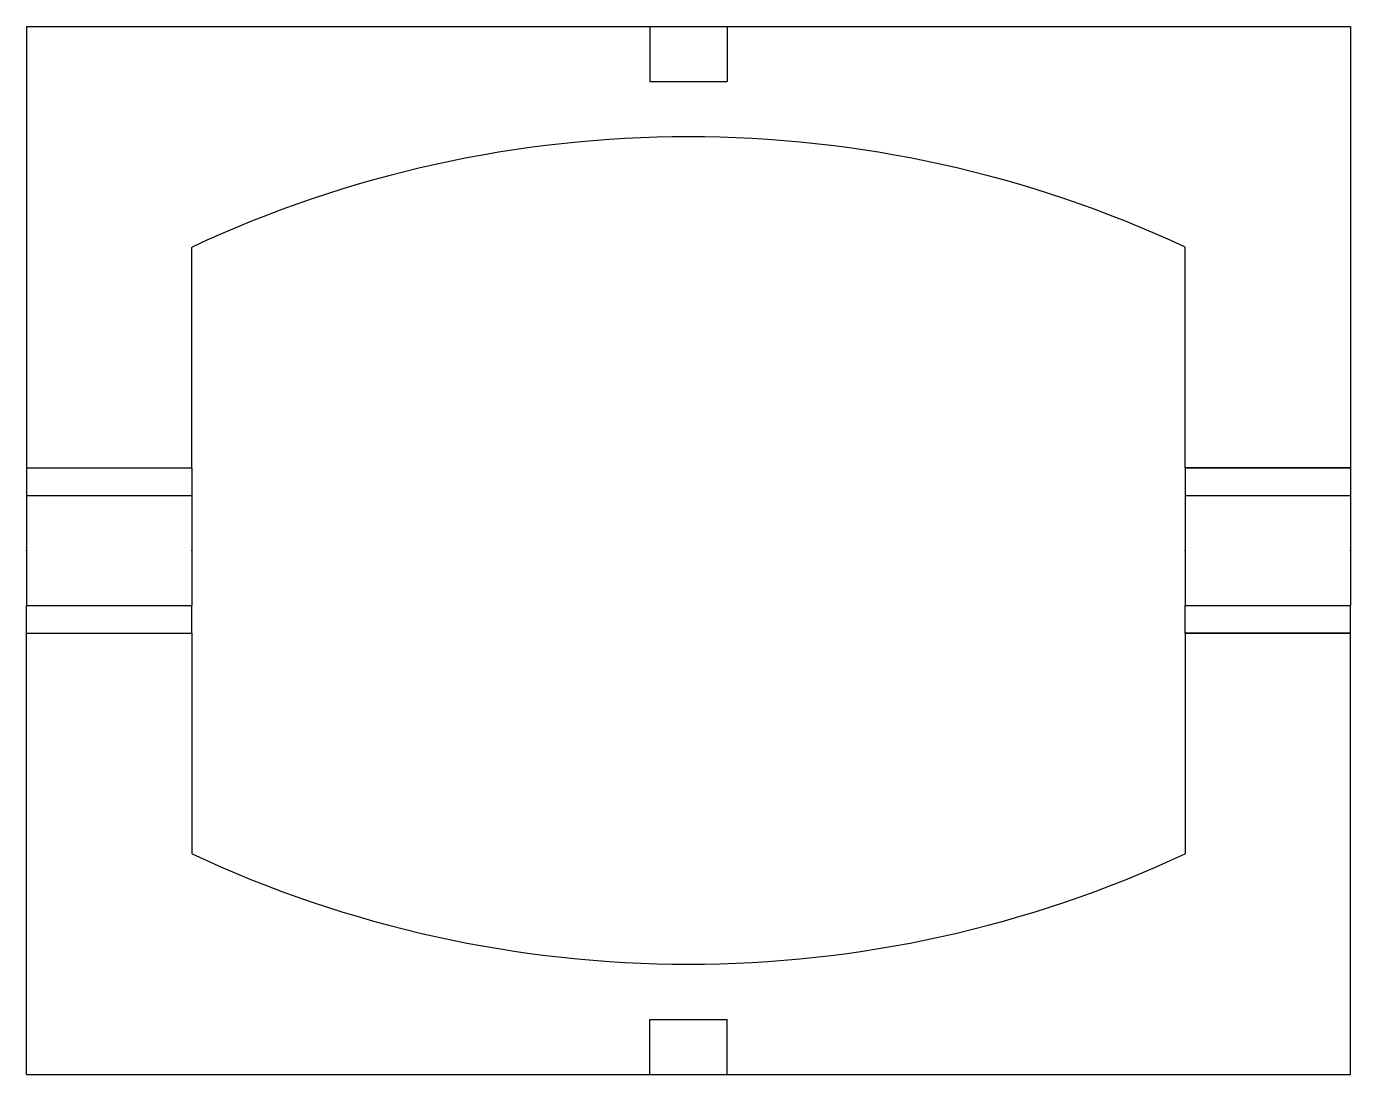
# Model space of a CAD drawing. Header units: millimetres. Extents: x -43 to 262, y -211 to 30.
import ezdxf

# ---------------------------------------------------------------- set-up
doc = ezdxf.new("R2010")
doc.units = ezdxf.units.MM
doc.header["$PDSIZE"] = -1

msp = doc.modelspace()

# ---------------------------------------------------------------- linework, layer by layer
at = {"color": 7, "linetype": 'Continuous'}
for p, q in [((-43.16, 30.12), (261.64, 30.12)), ((-43.16, 30.12), (-43.16, -71.48)), ((100.35, 30.12), (118.13, 30.12)), ((100.35, 30.12), (100.35, 17.42)), ((118.13, 30.12), (118.13, 17.42)), ((261.64, 30.12), (261.64, -71.48)), ((100.35, 17.42), (118.13, 17.42)), ((-5.06, -71.48), (-5.06, -20.68)), ((223.54, -71.48), (223.54, -20.68)), ((-43.16, -71.48), (-5.06, -71.48)), ((-43.16, -71.48), (-5.06, -71.48)), ((-43.16, -71.48), (-43.16, -77.83)), ((-5.06, -71.48), (-5.06, -77.83)), ((261.64, -71.48), (223.54, -71.48)), ((223.54, -71.48), (261.64, -71.48)), ((223.54, -71.48), (223.54, -77.83)), ((261.64, -71.48), (261.64, -77.83)), ((-43.16, -77.83), (-43.16, -103.23)), ((-43.16, -77.83), (-5.06, -77.83)), ((-5.06, -77.83), (-5.06, -103.23)), ((223.54, -77.83), (261.64, -77.83)), ((223.54, -77.83), (223.54, -103.23)), ((261.64, -77.83), (261.64, -103.23)), ((-43.16, -103.23), (-5.06, -103.23)), ((-43.16, -109.58), (-43.16, -103.23)), ((-5.06, -109.58), (-5.06, -103.23)), ((223.54, -103.23), (261.64, -103.23)), ((223.54, -109.58), (223.54, -103.23)), ((261.64, -109.58), (261.64, -103.23)), ((-43.16, -109.58), (-5.06, -109.58)), ((-43.16, -109.58), (-5.06, -109.58)), ((-43.16, -211.18), (-43.16, -109.58)), ((-5.06, -109.58), (-5.06, -160.38)), ((223.54, -109.58), (261.64, -109.58)), ((223.54, -109.58), (223.54, -160.38)), ((261.64, -109.58), (223.54, -109.58)), ((261.64, -211.18), (261.64, -109.58)), ((100.35, -198.48), (118.13, -198.48)), ((100.35, -211.18), (100.35, -198.48)), ((118.13, -211.18), (118.13, -198.48)), ((-43.16, -211.18), (261.64, -211.18)), ((100.35, -211.18), (118.13, -211.18))]:
    msp.add_line(p, q, dxfattribs=at)
for centre, start, end in [((109.24, -265.15), 64.9424, 115.0576), ((109.24, 84.1), 244.9424, 295.0576)]:
    msp.add_arc(centre, 269.87, start, end, dxfattribs=at)
for p in [(-43.16, -90.53), (-43.16, -90.53), (-43.16, -90.53), (-5.06, -90.53), (-5.06, -90.53), (-5.06, -90.53), (223.54, -90.53), (223.54, -90.53), (223.54, -90.53), (261.64, -90.53)]:
    msp.add_point(p, dxfattribs=at)

doc.saveas('drawing.dxf')
